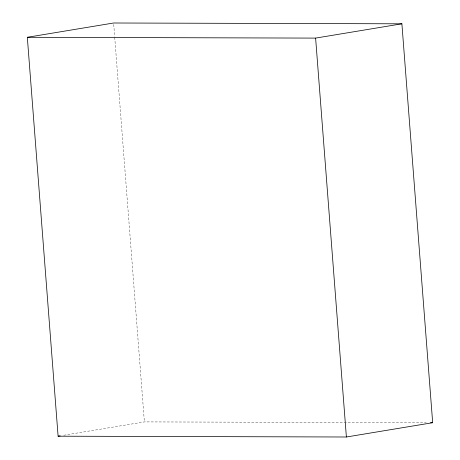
<?xml version="1.0" encoding="UTF-8"?>
<svg xmlns="http://www.w3.org/2000/svg" width="460" height="460" viewBox="0 0 460 460"><rect width="100%" height="100%" fill="white"/><g stroke="black" fill="none" stroke-linecap="round" stroke-linejoin="round"><path stroke-width="0.34" stroke-dasharray="2.3 1.72" d="M63.762 435.258L144.388 421.9L426.219 422.688M113.723 24.432L114.661 36.604M114.712 37.323L144.388 421.9"/><path stroke-width="0.69" d="M27.324 37.294L113.608 23L401.896 23.805L432.676 422.705L346.391 437L58.104 436.195L27.324 37.294L315.612 38.099L401.896 23.805M58.104 436.195L60.225 435.844M430.52 422.7L432.676 422.705M315.612 38.099L346.391 437"/></g></svg>
